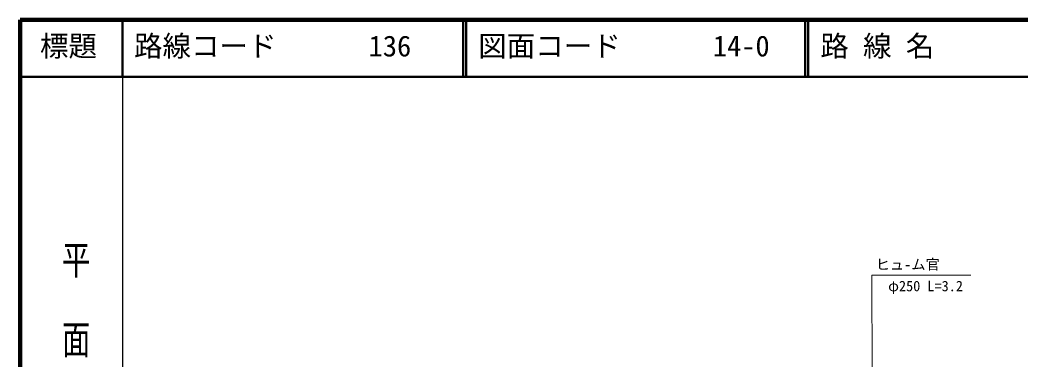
# Model space of a CAD drawing. Units: millimetres, scale not verified. Extents: x 40000 to 680000, y 20000 to 380000.
# Drawn here: x 40000 to 215579, y 320474 to 380000 of the extents above; entities that cross this region are included whole.
import ezdxf
from ezdxf.enums import TextEntityAlignment as Align

# ---------------------------------------------------------------- set-up
doc = ezdxf.new("R2010")
doc.units = ezdxf.units.MM
doc.header["$LTSCALE"] = 1000
for name, color, linetype, lineweight in [('M-STR-HTXT', 7, 'Continuous', 13), ('M-TTL', 2, 'Continuous', 140), ('M-TTL-BAND', 7, 'Continuous', 25), ('M-TTL-LINE', 7, 'Continuous', 50), ('M-TTL-TXT', 7, 'Continuous', 13)]:
    doc.layers.add(name, color=color, linetype=linetype, lineweight=lineweight)
doc.styles.add('@ＭＳ ゴシック', font='')
doc.styles.add('ＭＳ ゴシック', font='')
doc.styles.get('@ＭＳ ゴシック').set_extended_font_data('@MS Gothic')
doc.styles.get('ＭＳ ゴシック').set_extended_font_data('MS Gothic')

msp = doc.modelspace()

# ---------------------------------------------------------------- linework, layer by layer
at = {"layer": 'M-STR-HTXT'}
for p, q in [((206779, 335210), (189417, 335216)), ((189417, 335216), (189501, 318198))]:
    msp.add_line(p, q, dxfattribs=at)
at = {"layer": 'M-TTL'}
for p, q in [((40000, 380000), (40000, 20000)), ((680000, 380000), (40000, 380000))]:
    msp.add_line(p, q, dxfattribs=at)
at = {"layer": 'M-TTL-BAND'}
msp.add_line((58000, 370000), (58000, 20000), dxfattribs=at)
at = {"layer": 'M-TTL-LINE'}
for p, q in [((58000, 380000), (58000, 370000)), ((117750, 380000), (117750, 370000)), ((118250, 380000), (118250, 370000)), ((177750, 380000), (177750, 370000)), ((178250, 380000), (178250, 370000)), ((40000, 370000), (680000, 370000))]:
    msp.add_line(p, q, dxfattribs=at)

# ---------------------------------------------------------------- texts
at = {"layer": 'M-STR-HTXT', "style": 'ＭＳ ゴシック'}
for s, p in [('ヒュ-ム官', (190097, 335609)), ('φ250 L=3.2', (192282, 331823))]:
    msp.add_text(s, height=1833, dxfattribs=at).set_placement(p, align=Align.BOTTOM_LEFT)
at = {"layer": 'M-TTL-BAND', "style": '@ＭＳ ゴシック', "width": 1.4}
msp.add_text('平  面  図', height=3666, rotation=270, dxfattribs=at).set_placement((49777, 306475), align=Align.MIDDLE_RIGHT)
at = {"layer": 'M-TTL-TXT', "style": 'ＭＳ ゴシック'}
for s, p in [('標題', (43500, 372500)), ('路線コード', (60000, 372500)), ('図面コード', (120380, 372500)), ('路 線 名', (180380, 372500)), ('136', (101142, 372500)), ('14-0', (161521, 372500))]:
    msp.add_text(s, height=3666, dxfattribs=at).set_placement(p, align=Align.BOTTOM_LEFT)

doc.saveas('drawing.dxf')
